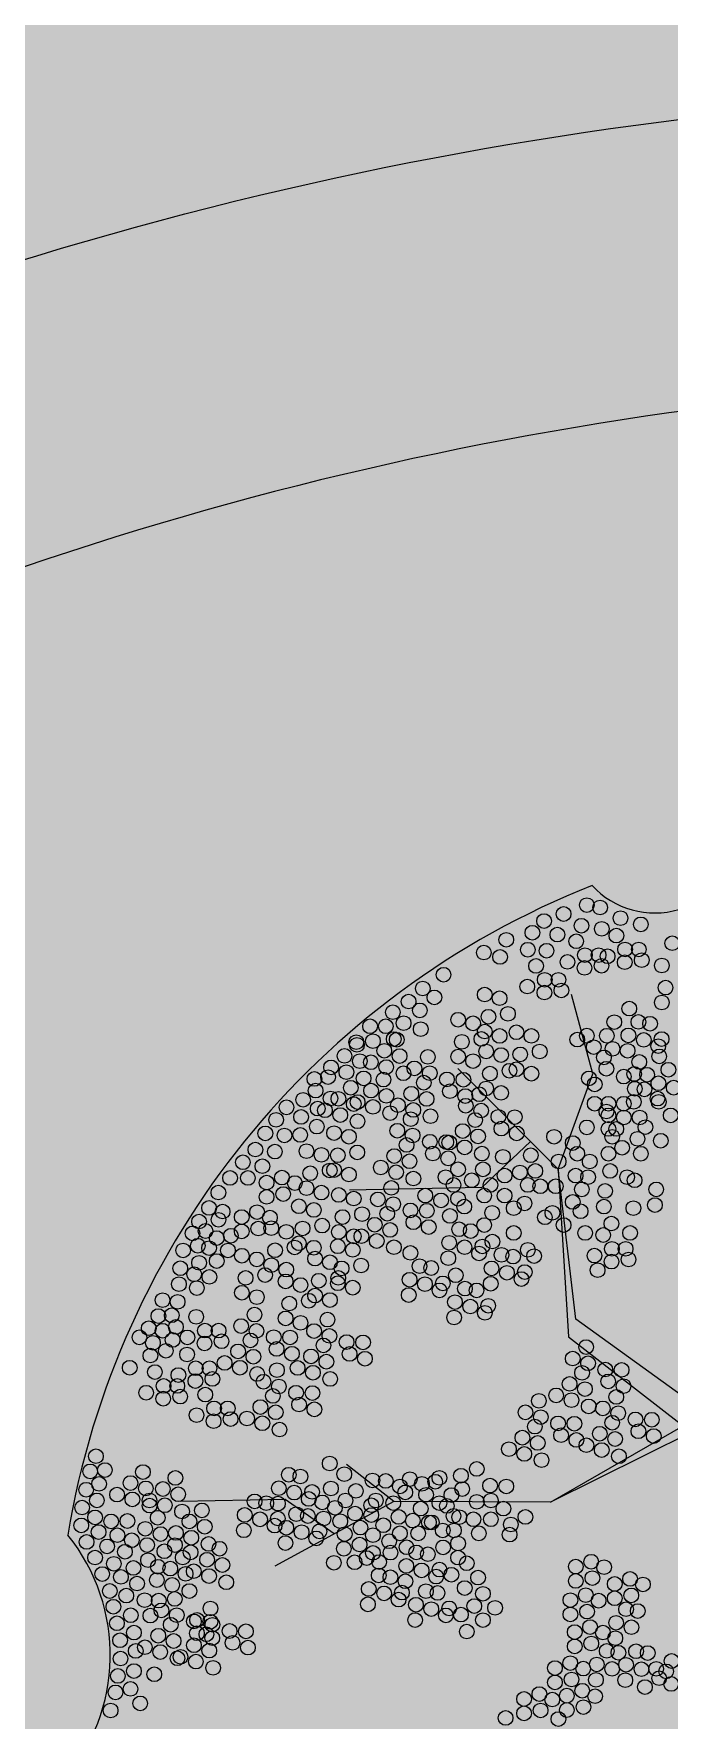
# Model space of a CAD drawing. Header units: millimetres. Extents: x 97194 to 152491, y 18573 to 58496.
# Drawn here: x 140236 to 140683, y 21907 to 23092 of the extents above; entities that cross this region are included whole.
import ezdxf

# ---------------------------------------------------------------- set-up
doc = ezdxf.new("R2010")
doc.units = ezdxf.units.MM
for name, color, linetype in [('dwgmodels.com', 7, 'Continuous'), ('floor hatch', 252, 'Continuous'), ('green', 69, 'Continuous')]:
    doc.layers.add(name, color=color, linetype=linetype)

# ---------------------------------------------------------------- blocks, each defined once
blk = doc.blocks.new('P3')
at = {"linetype": 'ByBlock'}
for p, q in [((106.2581381122582, 287.7556249673144), (-30.13508083291526, 383.4077590569068)), ((114.0520631987674, 292.9535147848801), (136.2114379060004, 365.6145654546708)), ((-190.3989697374127, 320.7603583648524), (-175.105958291053, 313.7085630149013)), ((-116.8187390255916, 319.4794779888834), (-80.616156990749, 256.7363175984283)), ((-224.4260267485879, 202.8987525826087), (-207.5827766111688, 307.8114024945316)), ((207.515192891231, 300.1586836753413), (233.6502270884594, 137.6288249462377)), ((-121.2928709537955, 288.8946877110502), (-76.33275164502993, 268.1630246644272)), ((-168.2334628109602, 136.2659320146704), (-242.1237433981296, 276.1825852363545)), ((164.8396051546588, 203.0668663231627), (306.5970525741723, 237.2420721665185)), ((317.0590458653751, 139.9216134926028), (177.7829724778712, 237.5954843064465)), ((-70.47672527825489, 128.0224953265351), (-76.25754231336032, 178.4713920281501)), ((-70.47672527825489, 128.0224953265351), (-120.6343591988989, 176.9128073336688)), ((-70.47672527825489, 128.0224953265351), (-51.75941690054606, 172.7993443346495)), ((343.9045921668221, 171.5107730591335), (269.3696870797939, 122.1126598947376)), ((-70.47672527825489, 128.0224953265351), (-30.33055771141517, 140.5850572658892)), ((164.1172212862512, 157.2885898314635), (232.8483295920742, 125.595831891238)), ((-99.18394753824396, -0.1966550853467197), (-133.2534208880606, 120.7414288377549)), ((-70.47672527825489, 128.0224953265351), (-127.9900774615016, 107.5558745147209)), ((-121.4307213919383, 135.4053029873321), (-127.8205234065827, 136.6702997736938)), ((-70.47672527825489, 128.0224953265351), (-118.3889138825471, 135.0383236292619)), ((-70.47672527825489, 128.0224953265351), (-103.1400242059026, 91.47145164522954)), ((-70.47672527825489, 128.0224953265351), (-99.54488144583593, 86.46978984349698)), ((-70.47672527825489, 128.0224953265351), (-42.04531878718262, 93.4819055016851)), ((-70.47672527825489, 128.0224953265351), (-58.26921679341467, 84.82257093361841)), ((-16.24277780354896, 134.5642818054403), (-23.55209141026717, 137.4215660690388)), ((-125.6209066156007, 104.6776583569881), (-133.1908846754959, 98.18396174388181)), ((160.2827250796836, 40.42405680091906), (139.4152690418268, 99.96406661041692)), ((-103.9541769010902, 86.75506488259998), (-105.5458988390819, 85.83608379322686)), ((-99.18394753824396, -0.1966550853467197), (-62.91616764367063, 83.3605429859017)), ((-97.93036558006133, 82.44805821519549), (-98.49752301177068, 73.62793874950148)), ((-40.43068258650601, 89.45996544723312), (-46.49123035127559, 85.25309134912823)), ((-40.28889322858595, 91.66499531365116), (-30.44570515534724, 83.19360361488361)), ((-39.73540498656803, 87.03040119958314), (-38.0385974779274, 81.64082814565336)), ((160.2827250796836, 40.42405680091906), (110.8139744408909, 84.13358620591316)), ((160.2827250796836, 40.42405680091906), (188.1396736824463, 87.48253885197482)), ((206.9870033207408, 93.92047241015825), (197.4400959033228, 90.32271015073638)), ((-409.9599732008428, 41.21130602410267), (-419.2912579139156, 47.12697895622114)), ((-99.18394753824396, -0.1966550853467197), (-167.3228942378773, 53.67549331073678)), ((-99.18394753824396, -0.1966550853467197), (-29.94568911831448, 52.57633483963582)), ((160.2827250796836, 40.42405680091906), (69.29781778754113, 44.0258035017323)), ((160.2827250796836, 40.42405680091906), (107.8924644493236, 5.524600893819297)), ((160.2827250796836, 40.42405680091906), (122.5230450996896, -29.37763304190594)), ((160.2827250796836, 40.42405680091906), (160.5217436522216, -23.30029479217046)), ((160.2827250796836, 40.42405680091906), (168.345763405363, -25.00503553345334)), ((160.2827250796836, 40.42405680091906), (209.6545649556938, 9.308059266208147)), ((160.2827250796836, 40.42405680091906), (217.7957890365724, 31.78641956900537)), ((23.76213724946865, -84.34962640489539), (-10.30733610034804, 36.58845751820627)), ((222.8542342789806, 29.30539369717735), (220.6586428357405, 19.96929456359794)), ((221.0731264519127, 31.55898547176912), (237.9515227228985, 31.93716521972237)), ((225.6393383525356, 27.56302114741266), (231.9668309596454, 23.83221941115335)), ((-205.7886637813644, 12.99670032582799), (-223.3728978685031, 9.69836147303431)), ((-99.18394753824396, -0.1966550853467197), (-206.887658605825, 19.59294631167722)), ((61.12891196849523, 5.804249371962214), (62.22790679295576, 17.89801459228329)), ((104.6345856289045, 3.233158893999644), (97.36109034828405, -1.103038270703109)), ((-261.9148491353262, -52.64356606458023), (-340.0070968699656, -3.136106980629847)), ((-99.18394753824396, -0.1966550853467197), (-182.7094555719596, -27.68252437881165)), ((-99.18394753824396, -0.1966550853467197), (-181.610460747499, -38.67713112805359)), ((-99.18394753824396, -0.1966550853467197), (-118.9661712742964, -78.25676564186142)), ((-99.18394753824396, -0.1966550853467197), (-25.54939292463678, -16.6883493493151)), ((-99.18394753824396, -0.1966550853467197), (-85.9956927489402, -79.35592411296238)), ((-48.77310564383515, -27.17913915601093), (-57.56506423947576, -19.48287125956267)), ((23.76213724946865, -84.34962640489539), (60.02991714404197, -0.7924283336396911)), ((-188.2044296942331, -34.27920208440628), (-191.5014141676002, -34.27920208440628)), ((23.76213724946865, -84.34962640489539), (-44.37680945016473, -30.47747800880461)), ((23.76213724946865, -84.34962640489539), (93.00039566939813, -31.57663647990557)), ((127.3155465506425, -30.09737377727288), (125.650950017116, -42.9557531365499)), ((163.8378426354611, -28.5649475676255), (163.0994926227359, -30.83735524644726)), ((173.4039110900412, -27.48596472285863), (180.5283423983492, -36.50033182123298)), ((-182.7094555719596, -46.37296730473463), (-191.5014141676002, -59.56632271593116)), ((225.4407043398387, -55.00546030771511), (306.8392552653386, -179.1195447249047)), ((-82.84257899365184, -71.1562709937134), (-100.4268130807905, -74.4546098464998)), ((23.76213724946865, -84.34962640489539), (-83.9415738181051, -64.56002500786417)), ((-87.09468757338618, -87.0521920093961), (-100.2829423627045, -88.15178220024245)), ((-84.89669792447967, -83.75385315660242), (-77.2034172574422, -105.7426349353191)), ((23.76213724946865, -84.34962640489539), (-59.76337078423967, -111.835495698353)), ((23.76213724946865, -84.34962640489539), (-58.66437595978641, -122.830102447595)), ((23.76213724946865, -84.34962640489539), (3.97991351341625, -162.4097369613955)), ((23.76213724946865, -84.34962640489539), (36.95039203877968, -163.5088954324965)), ((23.76213724946865, -84.34962640489539), (97.39669186307583, -100.8413206688565)), ((-180.1772451553989, -280.3554238450233), (-294.0703147907625, -101.5579717033252)), ((-65.25834490651323, -118.4321734039477), (-68.55532937988028, -118.4321734039477)), ((113.8819311257612, -122.830102447595), (105.0896556342632, -111.835495698353)), ((-59.76337078423967, -130.525938624276), (-68.55532937988028, -143.7192940354726)), ((274.8917451420421, -118.845991671129), (288.3844632796681, -202.7551825384944)), ((35.85139721432643, -171.2051633289375), (22.66314242500812, -172.3047535197838)), ((34.75240238987317, -175.6030923725775), (32.55441274095938, -185.4976772112204)), ((38.04938686323294, -167.9068244761438), (45.74266753027769, -189.8956062548605)), ((167.1166342299839, -172.6125680302284), (230.7470985365362, -282.8913438331147)), ((-200.9066418878574, -189.5636384751488), (-243.0110768117593, -217.468411932161)), ((-150.5145859137265, -223.2376304744612), (-214.7529551884509, -244.1229509952318)), ((189.0589939320998, -283.982616183559), (49.00278304555832, -225.7071257650605)), ((72.47346667457168, -319.5302527238673), (38.61102866243891, -255.4092484600187)), ((139.0141263147452, -306.8170009887908), (42.1171045755691, -245.3880438481283)), ((75.16224807429535, -323.7040818037131), (72.47346667457168, -319.5302527238673))]:
    blk.add_line(p, q, dxfattribs=at)
for points in [[(214.8319577357834, -108.0691726418372), (227.7736675500564, -43.33625061751081), (255.8138803664042, -110.226907927994), (322.6792226255784, -140.435633654015), (339.9348357112831, -75.70271162966674), (404.6430678868201, -69.22950577118172), (460.7238104153585, 1.976622111629695), (396.0152613439714, -34.70530947285442), (331.3070291684344, 4.13435739777924), (342.0916288990702, 71.02501470828429), (406.8001779704573, 42.97402426843473), (415.4279845133133, 114.180152151268), (473.6655202296388, 178.9130741755944), (408.9569711582444, 150.8625154554975), (339.9348357112831, 155.1779860278257), (275.2262866398887, 112.0224168650893), (236.4014740929124, 178.9130741755944), (232.087570821488, 114.180152151268), (165.2222285623066, 114.180152151268), (163.0651184786693, 198.3331234707875), (188.9485381072227, 267.3815160674421), (225.6165574664192, 332.1144380917758), (201.890247921503, 396.8473601161095), (169.5361318337382, 329.956702805619), (104.8275827623438, 286.8015653626353), (59.53175686029863, 222.0686433383089), (42.27614377459395, 286.8015653626353), (40.11903369094944, 327.7989675194476)], [(-11.64748867030721, 258.7505749227857), (-54.78652138456528, 325.6412322332908), (-80.66994101312594, 256.5928396366362), (-61.25721784377674, 191.8599176123025), (-123.8086568315339, 271.6969866397703), (-110.8669470172536, 360.1654285316181), (-175.5754960886479, 392.5318895437813), (-175.5754960886479, 327.7989675194476), (-173.4183860050034, 263.0660454951139), (-184.2033026314966, 196.1753881846307), (-166.9476895457919, 131.4424661602825), (-223.0284320743303, 200.4908587569444), (-261.8532446213139, 267.3815160674421), (-287.7366642498673, 332.1144380917758), (-309.3061806069963, 263.0660454951139), (-317.9339871498523, 196.1753881846307), (-386.9561225968137, 237.172790341443), (-391.270025868238, 172.4398683171166), (-376.1715228661778, 103.3914757204548), (-425.7812520396474, 38.65855369610654), (-358.9159097804732, 49.44723012691975), (-294.2076776049362, 64.55180884979927), (-229.4991285335418, 38.65855369610654), (-259.6964514335268, -28.23210361437668), (-264.0103547049512, -75.70271162966674)], [(201.890247921503, -127.4892219370304), (186.7914280235855, -170.6443593800141), (143.6527122051775, -174.9598299523423), (119.926085764404, -220.2731344012063), (124.2399890358283, -263.42827184419), (91.88587294806348, -215.9576638289), (89.72907976027636, -170.6443593800141), (50.90395031744265, -220.2731344012063), (35.8054473153752, -263.42827184419), (-9.490695482520096, -263.42827184419), (20.70662741745764, -308.7415762930759), (50.90395031744265, -351.8967137360378), (7.764917603184585, -373.4740665976569), (-35.37379821522336, -407.9986946157296), (-37.5309082988606, -362.685390166851), (-22.43240529680043, -319.5302527238673), (-31.05989494379901, -274.216948274996), (-76.35603774170158, -313.0570468653823), (-104.3962505580421, -269.901477702675), (-147.5352832723001, -291.4792622840396), (-184.2033026314966, -334.6343997270014), (-227.3423353457547, -367.0008607391719), (-229.4991285335418, -323.8457232961882), (-182.0461925478594, -282.8483211393832), (-149.6920764600873, -239.6927519766687), (-151.8491865437318, -196.537614533685), (-194.9879023621324, -207.3262909644982), (-210.08672226005, -162.0134182353577), (-207.9296121764128, -118.8582807923958), (-244.5976315356093, -101.5959667833595)]]:
    blk.add_lwpolyline(points, dxfattribs=at)
for centre, radius in [((158.751215207245, 515.5245277339709), 12.58073000074448), ((2.880918688970269, 65.17348528279399), 14.29251388230198), ((28.15843344313907, 72.8697531792277), 13.19335541117773), ((-492.6465942988289, -77.86044691583811), 7.7782405745783), ((-440.8800719375722, -133.9624277955081), 12.94684343672913), ((355.0333387133505, -241.8504872628255), 11.61957899924139), ((333.4638223562215, -328.1611938685237), 10.78867643080912)]:
    blk.add_circle(centre, radius, dxfattribs=at)
blk.add_circle((0, 0), 250)
for centre, radius, start, end in [((519.9563778918018, 167.3108441417789), 509.4631355689694, 140.0729513304636, 185.6130566383361), ((16.0691734782813, 28.89218962177983), 378.5440307823374, 63.11842615371752, 114.179056880954), ((236.8007057408977, 225.4708463169009), 246.6260729163281, 131.6896701261219, 204.9505642337947), ((16.0691734782813, 28.89218962177983), 357.5138068499853, 84.7713781406235, 111.3681984251465), ((16.0691734782813, 28.89218962177983), 357.5138068499853, 63.05552755394276, 83.13567777305424), ((16.0691734782813, 28.89218962177983), 378.5440307823374, 120.4155507595917, 138.3969149504022), ((16.0691734782813, 28.89218962177983), 378.5440307823374, 19.14972966526827, 57.43503155023524), ((16.0691734782813, 28.89218962177983), 357.5138068499853, 122.4150327238488, 139.854256088869), ((16.0691734782813, 28.89218962177983), 357.5138068499853, 20.56897348192201, 55.19396244036693), ((16.0691734782813, 28.89218962177983), 378.5440307823374, 151.3388434837219, 153.3420913468018), ((47.9406571791842, 128.9410819569966), 34.08254699905902, 244.2770438552441, 207.5639373634613), ((100.6936763364429, 92.65935457625164), 41.77838317576258, 265.2738314086133, 116.5709638063662), ((-13.60432057371509, 88.26185725236428), 28.58545948431242, 52.2259331358816, 276.4635341067731), ((13.87118382936751, 93.75894476710528), 19.79003311677616, 335.430911424123, 227.146216620864), ((45.74266753027769, 75.0685018411823), 14.29251388230198, 234.3160276076659, 139.9386210782388), ((100.6936763364429, 92.65935457625164), 41.77838317576258, 174.3913028219917, 215.4971548489924), ((-7.010351626980992, 31.09093828374171), 31.87148370090438, 97.5420262332602, 340.4973927463178), ((27.05943861868582, 43.18470350406278), 23.08794024981912, 159.9518562451502, 62.70647765108989), ((13.87118382936751, 93.75894476710528), 19.79003311677616, 270.793227735141, 273.3097662117359), ((27.05943861868582, 43.18470350406278), 23.08794024981912, 113.0530699146342, 115.4792083359632), ((68.82219263553998, 36.58845751820627), 31.88379833710207, 203.6321917897539, 138.4168609619052), ((16.0691734782813, 28.89218962177983), 378.5440307823374, 176.9613166256364, 237.1462021295037), ((16.0691734782813, 28.89218962177983), 357.5138068499853, 176.0167109985252, 237.7104193138084), ((16.0691734782813, 28.89218962177983), 357.5138068499853, 352.2557012699906, 4.651387928831535), ((16.0691734782813, 28.89218962177983), 378.5440307823374, 350.8963065037569, 2.965619187647598), ((-388.4636153605679, 419.3475600671954), 509.4631355689694, 260.0729513304636, 305.613056638336), ((-297.2538186529418, 145.0475536712911), 246.6260729163281, 251.6896701261219, 324.9505642337948), ((-152.5238174121914, -493.3855893577565), 509.4631355689694, 20.07295133046355, 65.61305663833605), ((39.42205803107936, -277.2455851369814), 246.6260729163281, 11.68967012612189, 84.95056423379474), ((16.0691734782813, 28.89218962177983), 357.5138068499853, 272.9217311231226, 343.2996629936753), ((16.0691734782813, 28.89218962177983), 378.5440307823374, 274.8945281903616, 344.6064551122321), ((16.0691734782813, 28.89218962177983), 357.5138068499853, 243.2097306771013, 263.4369411265694), ((16.0691734782813, 28.89218962177983), 378.5440307823374, 242.2755073393511, 262.7194188243105)]:
    blk.add_arc(centre, radius, start, end, dxfattribs=at)
blk.add_point((58.42043370405008, 1.210157249486656), dxfattribs=at)
blk.add_point((58.42043370405008, 1.210157249486656), dxfattribs=at)
blk = doc.blocks.new('z_550')
at = {"linetype": 'Continuous', "lineweight": 13}
blk.add_hatch(color=256, dxfattribs=at).paths.add_polyline_path([(13.84953316940391, -29.91711322277661), (13.84953316940391, -95.10957648481417), (29.93282689068928, -116.5427473102573), (22.7847114127153, -191.5587331759525), (37.58685758271622, -108.8841534848953), (81.3690723500199, -125.3663607333956), (37.97447380352742, -106.71919672686), (23.67819757192547, -91.53740932697838), (28.14580933141224, -12.05613756970888), (47.80318344691432, 0.446517397261232), (115.7104841063428, 24.55882055121492), (173.7890751223758, 100.467869225974), (107.668792022233, 30.81014801729907), (12.95600169973477, -0.446517397263051), (-12.95600169973477, 0.446517397261232), (-37.23859054805234, 43.12802103640206), (-10.87654419993805, 105.3708897655506), (-38.86795996273713, 45.99196336211844), (-85.33086894738653, 81.7138587087793), (-127.3261661377351, 112.077489363618), (-133.5807954913043, 164.7672976586855), (-130.0067150970876, 105.826161862733), (-89.59853756911389, 74.59912831308066), (-136.3013296538202, 47.79864702309897), (-86.67114339225327, 72.33686749225217), (-43.335571722233, 38.84757308697044), (-19.21058584723505, -12.94920037877091), (-20.10411721250557, -22.77272298242951), (-85.33086894738653, -78.14169162054714), (-88.90494927200098, -115.6496845359943), (-154.131655766008, -152.2646426569172), (-82.65031995323716, -116.5427473102573), (-78.18270819374129, -82.60692151784497), (-9.381921375120328, -34.38234318967534)])
at = {"lineweight": 13}
for p, q in [((-121.4362037733567, 198.2293349967167), (-128.8687440409476, 226.0868853573884)), ((-133.5807954913043, 164.7672976586864), (-168.818863260567, 200.0865050323609)), ((-133.5807954913043, 164.7672976586864), (-121.4362037733567, 198.2293349967167)), ((-143.3067351744039, 174.5156324075633), (-160.4572441014548, 158.3002074710903)), ((-133.5807954913043, 164.7672976586864), (-130.0067150970876, 105.8261618627339)), ((-127.3261661377351, 112.077489363619), (-133.5807954913043, 164.7672976586864)), ((-160.4572441014548, 158.3002074710903), (-206.9108700076195, 157.3716224706686)), ((-85.33086894738653, 81.71385870878021), (-127.3261661377351, 112.077489363619)), ((-130.0067150970876, 105.8261618627339), (-89.59853756911389, 74.59912831308156)), ((-136.3013296538202, 47.79864702309987), (-89.59853756911389, 74.59912831308156)), ((-86.67114339225327, 72.33686749225308), (-136.3013296538202, 47.79864702309987)), ((-229.5727503533567, 48.67131945893289), (-266.4857140858203, 48.05642107753283)), ((-191.4293016748716, 48.05642107753283), (-233.2640240539672, 25.30534706933304)), ((-212.3466628296228, 36.68088405603248), (-229.5727503533567, 48.67131945893289)), ((-136.3013296538202, 47.79864702309987), (-191.4293016748716, 48.05642107753283))]:
    blk.add_line(p, q, dxfattribs=at)
at = {"color": 22, "lineweight": 5}
blk.add_line((-191.4293016748716, 48.05642107753283), (-208.0401466385943, 60.96917614239646), dxfattribs=at)
at = {"color": 7, "lineweight": 5}
for centre in [(-131.6857986943942, 254.4253144607637), (-123.5062427852781, 257.5376675120915), (-118.8322108222915, 256.7138093483745), (-111.6750993713667, 252.9606777368681), (-142.6405611391697, 247.8344491858343), (-138.5507831672089, 251.9537400044155), (-133.8767512042309, 247.1936706256556), (-125.4050682473935, 250.3060236769834), (-118.2479567964688, 249.2075461253617), (-113.1211526423667, 246.8157638263192), (-159.7299905070854, 240.8774247386327), (-151.8425615412739, 245.362874729487), (-144.2472596231837, 241.8843625058853), (-137.6744021632758, 241.5182032988114), (-127.2459735291318, 244.8337496615877), (-110.0538191634023, 241.964154663191), (-105.2337236765638, 241.964154663191), (-154.0335140511106, 239.3212482303688), (-141.3707944158969, 236.1654490493347), (-130.3133070081044, 237.6021058264796), (-124.3247035392228, 235.4966905424053), (-124.1786400501592, 239.9821404984596), (-119.3585445633289, 239.9821404984596), (-118.3361000703326, 236.2290088869531), (-116.1884861213393, 239.5841199912111), (-110.1998826524577, 237.4787047071377), (-144.4381278948613, 228.9338052142266), (-138.3034609369242, 231.3138398862066), (-133.4833654500858, 231.3138398862066), (-138.4495244259792, 226.8283898953523), (-132.4609209570976, 227.5607082747001), (-204.34523243999, 208.4530476509353), (-194.7269664098476, 206.3724803229943), (-213.4428612158226, 200.5381314114502), (-208.7266991452379, 204.578812251455), (-203.3343848175682, 202.728202315936), (-199.4431285152377, 202.3317994829895), (-194.0508141527625, 200.6498250289014), (-189.3346520821779, 204.5218703874752), (-184.1360884264127, 200.190296461883), (-179.419926355828, 204.2309773018878), (-208.0505468881529, 198.8561569573621), (-206.5021581780206, 193.3831697718551), (-201.9888417949951, 196.6660860528764), (-195.0143311251973, 196.2543527247817), (-187.9891090596134, 198.4597541244157), (-180.8398461339812, 195.1662738218874), (-178.743774098743, 198.508322007795), (-172.6820690055852, 196.3182511033092), (-166.9212516805824, 196.1999872935376), (-210.8836248832599, 189.5089343375739), (-205.4913105555902, 187.6583244368558), (-204.1119599010299, 188.3394364852975), (-199.3957978304452, 192.3801172905005), (-194.0034835027755, 190.5295073897832), (-189.9374749098138, 187.2513575824032), (-185.2213128392291, 191.2920383876062), (-179.8289984767539, 189.4414284868881), (-171.6374137511675, 192.1593064883336), (-166.2450993887005, 190.4773319994456), (-166.0637141253374, 187.0534772543033), (-161.3475520547527, 191.0941580943072), (-210.2074726261749, 183.786279078282), (-204.1457675330262, 181.5962081737962), (-198.7196455733601, 186.6574620312085), (-192.6579404802028, 184.4673911267237), (-185.4427198464523, 182.3362786109874), (-184.5451605473386, 185.5693831283143), (-178.4834554541894, 183.3793122238294), (-162.767471798109, 182.0294546143077), (-160.6713997628708, 185.3715028002152), (-154.609694669713, 183.1814318957295), (-148.8488773447107, 183.0631680859578), (-148.1727250876256, 177.340512791865), (-259.8733600937371, 146.3701913542282), (-256.3506067539515, 151.1379757281184), (-253.0306991365223, 146.9921714977836), (-251.5803525069687, 149.8940154410075), (-209.412056074892, 147.9540784520623), (-262.1553739831429, 142.2243871586943), (-257.5947269501303, 143.0522339314957), (-253.6527592172174, 140.5665034677813), (-248.676278502071, 141.3943502753846), (-210.7266275459901, 142.7363101166611), (-205.4683415919862, 141.1801335735963), (-202.7878316789879, 141.223979180184), (-198.0716696084032, 145.2646599853879), (-192.679355245928, 143.4140500846697), (-265.475281635378, 136.2126424976923), (-260.2891937410659, 137.8705261886053), (-256.3506067539515, 137.042679381002), (-197.3955173165214, 139.5420047260959), (-191.3338122581604, 137.3519338216101), (-185.541919397293, 135.3633526662197), (-253.6527592172174, 132.4807617059596), (-182.3285224292649, 130.694823106629), (-272.6999686079257, 118.7468270500794), (-274.1705998166699, 113.1621462471212), (-269.4645800182866, 113.4578058063498), (-240.3627683099126, 113.6845938322367), (-280.8306996655251, 105.6940044426401), (-277.5513611716888, 108.9002682479204), (-272.6999686079257, 108.0198597625531), (-269.170453776534, 104.7851250426829), (-267.9939488443388, 109.3404725254049), (-245.0789303804972, 109.6439129922319), (-241.7826880532689, 104.6198903522372), (-239.6866160528275, 107.9619385381438), (-233.6249109596783, 105.7718676336581), (-227.8640935998701, 105.6536038238874), (-219.4141618964391, 107.8949243513116), (-214.0218475339639, 106.2129498972236), (-276.0807299629441, 103.7557917224467), (-246.1641547585082, 100.745654917956), (-240.7718404308471, 98.89504498243696), (-232.5802557052607, 101.6129229838825), (-227.1879413427855, 99.93094852979448), (-220.49938627445, 98.99666627703482), (-216.1179195692021, 102.870901711316), (-207.9601424756115, 104.0228789927378), (-206.9154872211939, 99.86393434296224), (-202.1993251158037, 103.9046151829662), (-201.5231728587187, 98.18195988887419), (-128.4831602488111, 98.2483206235429), (-123.766998178226, 102.2890014635468), (-245.4880025014318, 95.02299962386314), (-239.4262974082744, 92.83292871937738), (-232.4888045581943, 94.15335832630899), (-225.2155483798319, 94.95598547183181), (-219.8232340173649, 93.27401101774285), (-215.1070719467803, 97.14605637631666), (-125.1869179563796, 93.22429798354733), (-123.0908459211414, 96.56634616945485), (-117.0291408279923, 94.37627526496908), (-111.2683235029808, 94.25801145519745), (-237.2049666287794, 90.11267748630416), (-231.8126523011092, 88.43070303221612), (-213.7615289242076, 91.083940113258), (-129.5683846616275, 89.35006254926611), (-124.1760702991523, 87.49945261374796), (-115.9844855735655, 90.21733061519262), (-110.5921712459044, 88.53535616110457), (-238.2901910067903, 81.21441941202738), (-233.908724301551, 85.0886548463086), (-225.7509472079519, 86.24063212773035), (-224.7062919535338, 82.08168747795389), (-219.9901298481523, 86.12236831795872), (-219.3139775910672, 80.39971302386584), (-140.3716161538291, 83.38517681518715), (-134.2845467322122, 85.3093817092622), (-128.8922323697457, 83.62740725517415), (-122.8305273113847, 81.43733635068838), (-117.873378507124, 80.72738714541538), (-113.1572164365393, 84.7680679854202), (-243.0063531121805, 77.17373857202256), (-237.6140387497053, 75.49176411793451), (-232.8978766791206, 79.36380947650832), (-145.0877782244138, 79.34449597518233), (-139.6954638619472, 77.66252152109428), (-133.6337587687894, 75.47245061660851), (-127.8729414437867, 75.35418680683688), (-114.5771362146925, 75.70336450541981), (-112.4810641794543, 79.04541269132733), (-106.4193590863056, 76.85534178684156), (-100.6585417612941, 76.73707797707084), (-231.5523336565561, 73.30169321344874), (-146.1730026024247, 70.44623790090554), (-141.7915358971854, 74.32047333518676), (-140.780688274755, 68.5956280001883), (-132.5891035143718, 71.31350596683205), (-127.1967891867021, 69.631531512744), (-118.9586029199409, 71.8291290711395), (-113.5662885574739, 69.97851913562045), (-105.3747038318875, 72.69639713706601), (-99.98238946941228, 71.01442268297797), (-150.8891646730094, 66.40555709570253), (-145.4968503453397, 64.72358264161358), (-123.6747649905255, 67.78844823113468), (-118.282450628059, 66.10647377704663), (-112.2207455697067, 63.91640287256087), (-139.435145252191, 62.53351173712872), (-268.1976719611712, 56.28911127462379), (-267.1868243039526, 50.56426593962533), (-258.8769129185798, 44.89855250951223), (-265.8412813161849, 44.50214967656575), (-263.2583796238278, 41.02431707523101), (-257.8660652961576, 39.17370717451286), (-267.9745416944124, 36.98363627002709), (-262.5822273667427, 35.30166181593904), (-256.5205222735849, 33.11159091145328), (-252.6596928226554, 31.43837672539212), (-256.3650072708183, 21.84148603181893), (-251.6488451654277, 25.71353139039275), (-250.3033021776605, 19.65141512733408), (-268.3979134102733, 13.80078433995004), (-255.861077365329, 10.43605102469246), (-267.7217611183828, 8.078129045858077), (-261.6600560252336, 5.888058141372312), (-260.5772394707105, 6.395370184688545), (-255.8992387002222, 5.769794331599769), (-255.184925108244, 4.713395730600496), (-268.8069855311992, -0.988764509849716), (-261.6624638487215, -2.502887889588237), (-260.615400770816, 1.729113491595854), (-257.2809971434822, 1.371347544692981), (-255.2230864431458, 0.04713903750780446), (-249.1232200150862, 2.523324826114731), (-248.0785647606685, -1.635619823661727), (-243.3624026900839, 2.405061016342188), (-267.4614425086347, -7.050880772909295), (-266.3786259193153, -6.543568694792157), (-260.9863115916455, -8.225543183681111), (-256.2701494862549, -4.353497790306392), (-242.6862504329988, -3.317594277749777), (-254.9246064984877, -10.41561408816688)]:
    blk.add_circle(centre, 2.579707925527706, dxfattribs=at)
at = {"color": 82, "lineweight": 5}
for centre in [(-104.5179879204329, 250.7637226684255), (-93.4799121518513, 244.1569880447887), (-104.2112791835757, 238.2110230516846), (-97.13826027822824, 236.330737611217), (-173.8981498850831, 233.0965421277142), (-95.82368880712966, 228.5498550002976), (-186.1674838009567, 223.6679431893626), (-181.2013248250632, 228.244932964586), (-177.1115468531107, 225.1325799132583), (-159.4230509025792, 226.1226982039361), (-154.1647649485753, 224.841141048777), (-97.13826027822824, 223.3320866648965), (-191.717896733071, 219.9148115778562), (-182.2237693180596, 220.5555901380358), (-168.7727588121479, 217.2962562868161), (-158.1084794314806, 218.3418155930176), (-151.2434949586577, 219.3487533254702), (-199.7513891879375, 214.9716625955598), (-194.2009762210178, 214.9716625955598), (-187.9202457740257, 216.0701401471815), (-181.9316423399409, 213.9647248631072), (-163.514472858144, 216.0146991664578), (-159.4230509025792, 213.1240472228146), (-154.1647649485753, 211.5678707145516), (-148.2561208194152, 212.8836821682926), (-142.9978348654113, 211.6021250131344), (-123.5062427852781, 211.6762299754955), (-204.5714846399705, 209.3877350878847), (-198.7289446949494, 209.7538942601577), (-191.4257697549606, 210.4862126395055), (-190.3454997046083, 210.2467157224746), (-167.4581873410498, 209.5153736758975), (-160.593202868235, 210.522311443151), (-158.9038445473784, 206.1335174222295), (-153.6455585933745, 204.8519603018722), (-146.9415493483084, 205.1027995573741), (-140.0765648754937, 206.1097372898266), (-126.8657032423525, 210.303133035969), (-98.36796551527141, 208.0083107951059), (-97.19945749842282, 210.479885286255), (-168.7727588121479, 204.2976053404955), (-163.514472858144, 202.7414287974325), (-150.7242886034655, 199.3595725785644), (-148.2561208194152, 199.8850311871711), (-98.05457731198385, 204.3921975263502), (-94.84118034395578, 199.7236679319585), (-219.3238980437995, 196.4806238911315), (-214.5038025569611, 197.121402486111), (-157.5892730762803, 198.3526348113119), (-142.9978348654113, 198.3288546789081), (-122.7759252703918, 196.6637034946689), (-98.34670432489929, 194.9635985879995), (-92.94235484703495, 193.4074220449356), (-223.2676124918999, 189.1574402716551), (-218.8857075418291, 192.3613331073511), (-153.6455585933745, 191.5786899328459), (-98.63883130300974, 189.5627506490609), (-98.23725747344088, 188.4251218923073), (-232.7617399417163, 182.1088760052844), (-229.1101524717265, 186.5027861769695), (-223.9979300067776, 183.1158137725379), (-218.1553900617564, 186.0450872203282), (-215.5997869538451, 185.46825353237), (-116.6412583124547, 185.0381494530748), (-115.9109408323825, 183.6650525483483), (-110.5065913893236, 182.9327341690005), (-94.00141601242512, 183.6650525483483), (-236.5593909007703, 177.3488066265245), (-229.8404699518073, 176.6164882819767), (-224.290056984888, 176.7995678507132), (-218.4475170398669, 179.7288413333044), (-212.3980725356323, 177.4446706028302), (-207.1397865816284, 176.163113447672), (-190.158881917037, 178.2955977709826), (-184.7665675545704, 176.6136233168945), (-167.1489385033487, 178.1552191800265), (-161.7566241756786, 176.3046092793084), (-153.5650394152954, 179.022487245953), (-135.0452591862741, 176.1587892905345), (-123.5062427852781, 179.4542219453997), (-115.9109408323825, 178.9049831695884), (-114.5963693264789, 176.1587892905345), (-113.1357343663253, 178.9049831695884), (-105.6864959024847, 175.4264709459876), (-240.0649148817051, 171.6733393344812), (-233.1999304436872, 170.9410209551334), (-222.0892584609542, 171.0994122680067), (-216.8309725069503, 169.8178551128476), (-211.0835010645342, 169.6637879919126), (-204.2185165917194, 170.6707257243652), (-191.244106295057, 169.3973396967067), (-186.8626395898086, 173.271575130987), (-178.7048624962185, 174.4235524124088), (-177.6602072418004, 170.2646077626332), (-172.9440451364103, 174.3052886026371), (-171.8651005739334, 174.1145383400226), (-166.4727862462637, 172.4325638859336), (-160.4110811531145, 170.2424929814488), (-143.2248151301869, 169.6594637999742), (-128.4724017263666, 173.961834222092), (-126.8657032423525, 170.2087025757846), (-115.9109408323825, 170.2087025757846), (-111.0908453803409, 172.3141178946598), (-104.5179879204329, 170.2087025757846), (-97.50693995856318, 174.785692351008), (-244.4468198317763, 167.1878893436269), (-237.5818353937584, 165.8147924040995), (-213.9097025170327, 164.3254673895408), (-212.3980725356323, 164.4460196217096), (-195.9602683656417, 165.3566588915028), (-190.567954037972, 163.6746844374147), (-185.8517919673868, 167.5467297959885), (-172.2678928793252, 168.5826333085442), (-168.7859274201342, 164.7163148524778), (-160.0221174851954, 164.7163148524778), (-153.0110695581225, 169.1102250589638), (-147.0224660892409, 163.6178373008561), (-141.6181166461815, 164.1670760766674), (-133.43856070226, 167.4625087315317), (-122.4837982922813, 167.4625087315317), (-115.3266868413566, 164.1670760766674), (-248.9747883056989, 161.6955016203192), (-242.6940578587073, 161.6955016203192), (-236.1152667107158, 160.0760416961521), (-230.7109172328596, 161.8152978079524), (-226.182948758928, 159.8929620926147), (-222.0892584609542, 158.1007612868852), (-220.774686989856, 163.3185296570882), (-207.1397865816284, 162.8898431134467), (-192.2702831250022, 158.2035988996686), (-184.5062489448142, 161.484613532929), (-173.1678324050022, 161.9701210082239), (-170.3926259041482, 159.223927129171), (-163.9658319680925, 160.8716434566031), (-157.3929745081932, 159.223927129171), (-152.4268155670966, 162.5193597492344), (-144.2472596231837, 159.223927129171), (-139.8653546383071, 158.7662281377288), (-134.4610051952482, 158.7662281377288), (-127.4499572333784, 162.5193597492344), (-125.2590047583385, 157.6677505861062), (-123.0680522833072, 161.9701210082239), (-109.338083372475, 161.9701210082239), (-106.7089403954728, 160.8716434566031), (-99.11363847737402, 157.6677505861062), (-253.0645662776601, 156.5692730692854), (-236.1152667107158, 155.0413529294865), (-230.2727267308887, 156.04829069674), (-224.7611741399155, 151.7272933208951), (-216.8309725069503, 156.5445847786223), (-210.7266275459901, 155.7349610629817), (-205.4683415919862, 154.4534039426235), (-196.9864451955868, 154.1629180596647), (-191.5941308679171, 152.4809436055766), (-180.3249438211301, 155.4707955176636), (-174.7745308890158, 153.8230791902315), (-168.7859274201342, 154.3723179660428), (-166.5949749451029, 151.626124086989), (-159.5839269832245, 155.4707955176636), (-152.4268155670966, 155.4707955176636), (-145.4157676052268, 152.7246016386107), (-128.4724017263666, 153.2738404144211), (-117.5176393163879, 151.626124086989), (-117.0794488144256, 157.1185118450967), (-99.55182894453947, 152.1753628627994), (-219.5028881859116, 150.4457362005369), (-202.5470716020686, 148.9610162193158), (-193.6902029031553, 149.1388954196691), (-185.5324257747679, 150.2908727010908), (-184.4877705203417, 146.1319280513144), (-179.7716084497565, 150.1726088913192), (-171.6267056896927, 148.3395227631172), (-156.8087205171673, 149.4291690185464), (-149.2134185642717, 151.0768853111786), (-138.2586561542935, 147.8729924754825), (-135.6295131772913, 149.4291690185464), (-125.6971952603094, 149.9784077943568), (-114.8884963393857, 145.6760373722391), (-107.1471308974351, 151.0768853111786), (-239.0322793955775, 143.9218680949143), (-234.4523600652369, 144.0457145584187), (-229.1940741112244, 142.7641574032605), (-223.4466026688174, 143.9464107099766), (-216.581618195994, 144.9533484772301), (-179.0954561578747, 144.4499535972263), (-168.4133087216651, 143.6709932035265), (-164.323530749713, 143.0302146433469), (-159.5839269832245, 145.1267986312287), (-149.2134185642717, 142.3806047521748), (-131.6857986943942, 145.1267986312287), (-124.0904967762954, 142.3806047521748), (-117.7527956503727, 141.6463689255615), (-108.3156388794869, 142.3806047521748), (-249.7141722300948, 136.2126424976923), (-244.8105264268925, 134.3603018900994), (-233.1377885941301, 136.2648319475011), (-226.2728041213154, 137.2717696799527), (-224.7611741399155, 138.7286423745745), (-219.5028881859116, 137.1724658315106), (-211.0621146961562, 137.7004562235943), (-205.8038287421523, 136.4188991032361), (-171.9188327026, 138.9109238247665), (-166.5144832247438, 137.3547473165036), (-161.4022607945922, 135.1577922132601), (-160.2337527777522, 137.6293667044083), (-156.7243096846601, 139.3536618693661), (-153.5109127166411, 134.6851322749744), (-149.4211347446803, 134.0443537147958), (-144.2472596231837, 136.4305180374258), (-142.056307113347, 134.2335629341824), (-120.8201291293371, 134.4147250904543), (-114.6854621714001, 136.7947597624334), (-109.8653666845616, 136.7947597624334), (-239.5522404728886, 133.0787447697403), (-234.4523600652369, 131.0470635772981), (-229.1940741112244, 129.4908870690351), (-219.0818556318268, 133.3577381493424), (-213.8235696778229, 132.0761809941832), (-209.7475432250494, 129.9195736126758), (-202.8825587522347, 130.9265113799293), (-172.2109596807186, 133.510075885828), (-151.6120872197112, 128.3688863879506), (-145.3313567727196, 128.6435057758563), (-119.7085917914274, 129.290413986686), (-114.8315256604551, 132.3093098063791), (-108.8429221915735, 133.041628150927), (-243.4959549557939, 126.57941927918), (-236.6309704829796, 127.5863570464335), (-229.4400219934905, 125.3424026651701), (-224.1817360394866, 124.0608455100119), (-217.7672841607287, 125.5768555384229), (-211.0621146961562, 124.7018052772746), (-210.9022996879053, 126.5837932708764), (-205.8038287421523, 123.1456287342098), (-244.8105264268925, 121.3616509437788), (-239.5522404728886, 119.805474400715), (-228.1254505223837, 117.5615200542516), (-221.260466049569, 118.5684577867041), (-219.0818556318268, 120.3590871682209), (-213.8235696778229, 118.802910659957), (-260.8739464256832, 112.9060684469005), (-229.4400219934905, 112.3437516840486), (-214.6979998258457, 111.9356051913164), (-263.9412799046477, 105.6744246117933), (-257.8066129467106, 108.0544592837732), (-252.9865174598722, 108.0544592837732), (-251.964072966884, 104.3013276722659), (-276.9901547589893, 99.29461728632123), (-271.52346367573, 100.9634512861667), (-264.0755274181233, 99.67366004909763), (-257.9526764357656, 103.5690092929181), (-284.2452686177344, 95.02835913570652), (-275.3943163805779, 93.48232959773213), (-267.1428608970959, 92.44201621398952), (-261.0081939391594, 94.82205088596947), (-256.1880984523204, 94.82205088596947), (-250.8803168638988, 96.70497407795119), (-272.3269829016053, 88.63072043460397), (-267.5068874147664, 88.63072043460397), (-261.1542574282144, 90.33660089511523), (-255.1656539593328, 91.06891927446304), (-278.4616498595419, 86.25068576262402), (-272.4730463906603, 84.14527044374881), (-266.4844429217787, 84.87758882309754), (-257.672365433235, 85.58712397000818), (-254.6050319542619, 80.73551480688002), (-249.7849364674234, 80.73551480688002), (-260.7396989121989, 78.35548013490097), (-254.7510954433174, 76.25006485082667), (-248.7624919744353, 76.98238319537359), (-296.1126183693559, 63.92807860144148), (-298.1545982282046, 58.5974460236821), (-292.975271860304, 59.06831125666213), (-279.5942184598102, 58.36091836933883), (-213.9195485659352, 61.36788570289173), (-208.8073261009863, 57.61475409138529), (-167.763482927146, 57.06551531557488), (-162.2130699602267, 59.44554998755393), (-299.56437569936, 52.16958791797242), (-295.017251719144, 54.20635383617537), (-283.9756851650495, 54.48668293505762), (-278.583370802583, 52.63607299953856), (-272.5791386664191, 52.41487584034348), (-213.4813580639729, 52.58006532472064), (-204.717548163831, 51.75620716100366), (-198.8750081840044, 55.41779898814275), (-194.2009762210178, 55.23471941940625), (-189.2348172799293, 53.31238370406845), (-187.3359917830085, 51.20696838519325), (-185.7292932989944, 55.87549797958491), (-181.4934518379787, 54.22778165215277), (-176.8194198750007, 54.96010003150059), (-175.3587848800421, 56.33319693622707), (-167.3252924251756, 52.39698575598413), (-157.5390379972487, 53.58700309197411), (-300.9775339511193, 45.89722483945206), (-295.8015883290086, 48.40485602543595), (-288.6918472356429, 50.44600209505279), (-283.2995328731677, 48.76402764096474), (-277.2953007370038, 48.37419503513956), (-277.2378277800185, 46.57395673647898), (-271.9029864093341, 46.69222058105152), (-208.3691356338209, 48.36923475657204), (-199.3131986859667, 46.72151842913991), (-197.7065002019613, 48.36923475657204), (-191.5718332440156, 47.45383677368682), (-181.9316423399409, 45.53150109314993), (-180.0328168430201, 50.38311025627809), (-175.3587848800421, 47.45383677368682), (-172.7296419030399, 46.44689904123425), (-171.1229434190259, 50.29157043710893), (-162.2130699602267, 47.91153576512988), (-157.2469110191382, 48.36923475657204), (-152.865006034262, 45.53150109314993), (-301.2919447720619, 39.6248617609308), (-296.4270291903076, 42.4478631527063), (-290.7811577444786, 41.0352674189653), (-285.0710518152619, 41.16667168297863), (-274.4148920571042, 42.30988869637258), (-205.0096751419414, 43.79224494654864), (-199.3131986859667, 43.24300620553822), (-195.0773572249595, 39.67295416276829), (-189.6730077470947, 42.60222761055866), (-184.7068488060067, 41.32067049020043), (-179.010372350032, 40.67989193002177), (-177.9879278570438, 40.67989193002177), (-170.3926259041482, 42.96838681763256), (-168.3477369181633, 42.51068782619041), (-163.3815779770753, 41.77836944684259), (-157.2469110191382, 41.77836944684259), (-150.2358630572598, 39.94757355067395), (-145.1236405923109, 42.60222761055866), (-299.4088606965929, 33.82336395019138), (-295.1727667219193, 37.27272560213532), (-288.5836628828547, 36.17550007418595), (-283.5125208329282, 34.39497245688835), (-278.7963587623435, 38.43565326209227), (-273.4040444346738, 36.58504336137412), (-208.6612626119313, 36.56060111144052), (-203.1108496450202, 38.84909599905222), (-198.7289446949494, 36.19444193916661), (-193.0190714430069, 34.05156672767862), (-189.2348172799293, 36.83522049934618), (-182.8080233090768, 36.83522049934618), (-174.1902768979903, 37.84215826659965), (-170.2465624150932, 37.84215826659965), (-168.7859274201342, 33.26516849137715), (-161.4827524801544, 36.83522049934618), (-150.6740535592307, 36.37752154270402), (-296.4270291903076, 28.33504626953527), (-292.190935215634, 32.25527318926106), (-285.9162421627157, 30.37400226344562), (-278.1202065052585, 32.7129980028003), (-277.7916621581812, 27.40251146277296), (-272.0585014121093, 30.52292709831454), (-208.9533896248467, 31.43437256040761), (-203.4029766579274, 32.89900928430234), (-200.9198971699807, 28.13893994034333), (-198.7289446949494, 29.96973583651197), (-192.5491456192885, 30.05249725650538), (-174.0442133741381, 31.89207155184977), (-168.7859274201342, 28.32201950907984), (-293.9185042535396, 22.53354842399494), (-289.837925316438, 26.13840513792911), (-287.3226388880721, 21.54363636208291), (-282.9276491300361, 24.67981791874354), (-274.3399047933804, 25.10293698174337), (-269.9894754824645, 24.45643068384106), (-212.4589136057816, 26.4912236129112), (-205.1557386309964, 26.6743032164477), (-196.5485862743985, 26.75863059694893), (-171.1229434190259, 22.2803930099617), (-165.7185939411615, 26.30814400937379), (-161.7748794930612, 21.27345527750913), (-127.3866011188729, 25.13044273457581), (-121.9822516410172, 26.8696988463762), (-117.4542831670856, 24.94736316583931), (-291.2510835681969, 16.57436551035971), (-281.6733866964532, 19.19150023808834), (-274.7056375530492, 20.41574987863714), (-269.3133231905827, 18.73377538974819), (-166.4489114560392, 17.61186345037095), (-160.0221174851954, 15.5979879506649), (-127.3866011188729, 20.09575400271115), (-121.5440611390463, 21.10269173516372), (-113.7181830030295, 19.05737612778194), (-108.3138335251738, 20.79663223958232), (-103.7858650512508, 18.87429655904543), (-289.9866788276158, 11.03786623375163), (-285.4395548126031, 14.95809315347742), (-279.0093467569095, 13.35496125083682), (-274.046389094568, 13.19946622364841), (-273.114075480858, 9.760103499946126), (-163.0894509641594, 11.29561756334715), (-155.7862760241796, 10.65483896836759), (-129.2865889929462, 13.36538185878635), (-123.8822395150901, 15.10463797058674), (-123.4440490131196, 9.337630859374258), (-119.3542710411584, 13.18230225524894), (-113.7181830030295, 14.02268739591727), (-107.8756430232029, 15.02962512836984), (-288.7324163592275, 5.236368423012209), (-283.8708815580685, 8.059369814787715), (-276.9910322230589, 7.930155626480882), (-269.817833153621, 4.736080859950562), (-167.763482927146, 8.274804296388538), (-160.0221174851954, 6.352468581049834), (-129.2865889929462, 8.330693092121692), (-122.3642776911465, 3.90680541527945), (-287.6336689284199, -0.7228145254248375), (-282.7721341272609, 1.942501763455766), (-274.1992998588689, 0.861845425669344), (-165.7185939411615, 2.324717581638652), (-127.7686271690113, 2.167549303479973), (-121.9260871891847, -1.860201695933029), (-117.836309217224, 1.98446973474347), (-287.4781538908478, -7.150672631134512), (-282.1433125201715, -4.485356342253908), (-278.9154619294536, -3.178835414335481), (-273.5231476017839, -4.86080986842353), (-127.7686271690113, -2.867139428384689), (-116.5084798048247, -4.463212711314554), (-102.1141412386382, -5.233205459800047), (-93.70928899951832, -8.019279304797237), (-288.4180055730899, -13.26754064766465), (-282.7721341272609, -11.54176478383943), (-275.5947777698948, -12.68936194864727), (-134.7194724790147, -10.49325058762679), (-129.3151230011499, -8.753994475826403), (-124.7871545272269, -10.67633015636329), (-120.0140037857595, -9.223282090074463), (-99.11363847737402, -10.76547318385019), (-98.09119398438588, -14.06090580391447), (-95.60811449643916, -11.68087113193451), (-289.246292087143, -19.04494769522989), (-283.9723043844542, -17.80536755953199), (-140.1944130260749, -19.62988659822076), (-134.7194724790147, -15.52793931949145), (-130.5340899349317, -20.19745478203731), (-128.876932499179, -14.52100158703888), (-125.129740457076, -18.45819867023692), (-120.3061307638695, -14.62413002901303), (-103.057352925483, -17.17325885524224), (-93.85535248857332, -16.07478130362051), (-290.9501958000506, -25.40053347661251), (-280.557735432245, -22.92137320521761), (-145.5987625039306, -21.36914271002115), (-139.756222524104, -25.39689370943324), (-135.6664445521519, -21.55222227875765), (-130.5340899349317, -25.23214351390197), (-124.6915499551051, -24.2252057814494), (-120.6017719831443, -20.38053435077381), (-152.0540002796565, -28.0337545700213), (-145.5987625039306, -26.40383144188581), (-133.5105243098487, -28.41044675640569)]:
    blk.add_circle(centre, 2.579707925527706, dxfattribs=at)
at = {"color": 96, "lineweight": 5}
for centre in [(-108.5924104103638, 221.1900413449639), (-178.2387444573042, 130.0540445464503), (-157.016436697576, 129.9250629310154), (-185.8340464101998, 125.9347537278691), (-180.4296969323441, 124.3785772196061), (-175.317474502192, 122.1816221163626), (-174.148966485352, 124.6531966075108), (-169.5847258308445, 127.4900477607653), (-166.3713288628164, 122.8215182011745), (-162.2815508908643, 122.1807396409959), (-157.3085636756859, 124.5242149920768), (-146.4998647895682, 126.1719312847081), (-186.1261733883189, 120.5339057889305), (-169.8768528437599, 118.0614488224155), (-164.4725033658956, 116.5052723141516), (-158.1917729189036, 116.7798917020573), (-170.1689798218704, 112.660600883476), (-159.3602809357435, 114.3083172109082), (-228.313638237732, 57.44352154042281), (-224.2238602657712, 56.80274298024415), (-231.8191622186669, 52.6834521964638), (-226.4148127408112, 51.12727565339992), (-220.1340822938191, 51.40189504130467), (-240.3187217642612, 48.0678280060456), (-236.2289437923005, 47.42704944586603), (-232.1112891967859, 47.28260425752524), (-221.3025903106591, 48.93032055015647), (-243.8242457451961, 43.30775862728569), (-238.4198962673399, 41.75158211902271), (-233.3076738371883, 39.55462701577926), (-232.1391658203484, 42.02620150692746), (-225.6867866759917, 43.56723227679504), (-221.5970087040309, 42.92645371661638), (-244.1163727233061, 37.90691068834712), (-229.4844376350366, 33.40631499389747), (-229.1923106569266, 38.80716293283604), (-223.7879611790618, 37.25098638977215), (-218.6757387489188, 35.0540312865287), (-217.5072307320702, 37.52560577767781), (-183.4948850892679, 30.13771751777313), (-179.4051071173071, 29.49693895759356), (-196.6866158549901, 22.05416579685789), (-192.5968378830294, 21.41338723667832), (-187.0004090702027, 25.37764813901231), (-181.596059592338, 23.82147163074933), (-176.483837162195, 21.62451652750588), (-175.3153291453464, 24.09609101865499), (-200.192139835925, 17.29409641809707), (-194.7877903580693, 15.73791990983409), (-188.5070599110686, 16.01253929773975), (-187.2925360483127, 19.97680020007374), (-180.0904584092514, 16.52423674737111), (-176.0006804372902, 15.88345818719154), (-200.4842668140354, 11.8932484791585), (-189.6755679279172, 13.54096480659064), (-183.5959823901862, 11.76416740341119), (-178.1916329123301, 10.20799086034731), (-171.910902465338, 10.48261024825297), (-109.709768751798, 10.17303115220238), (-105.6199907798373, 9.532252592023724), (-183.8881093683049, 6.363319464472625), (-173.0794104821784, 8.011035757103855), (-113.2152927327329, 5.412961773442476), (-107.8109432548686, 3.856785265179496), (-113.5074197108429, 0.01211383450390713), (-112.4187018328639, -5.103991271494124), (-106.203919210599, -4.592426899621387), (-114.6096543078947, -10.77945859833835), (-109.7094431915339, -9.352496278380386), (-104.3050937136782, -10.90867278664427), (-110.0015701696443, -14.75334421731986)]:
    blk.add_circle(centre, 2.579707925527706, dxfattribs=at)
at = {"color": 108, "lineweight": 5}
for centre in [(-116.4786345770121, 211.6706972259217), (-113.8660518463976, 216.4362993194545), (-108.8845374232792, 211.7614424066123), (-105.3790134423443, 216.5215117853722), (-101.2892354703836, 215.8807332251936), (-121.0933738212116, 207.6606774110141), (-114.4738431307551, 207.0584079140208), (-109.1766644013896, 206.3605944676738), (-103.4801879454149, 210.2052658983494), (-117.482720707837, 204.0514405456661), (-116.6412583124547, 200.0506759339014), (-105.0482804811827, 202.4483086430255), (-120.7310362844155, 194.5582882105946), (-110.5065913893236, 197.3044820548475), (-106.8536070552727, 198.2389923563915), (-106.6507613677045, 193.0266236232037), (-102.3270354454021, 197.945260649828), (-120.7310362844155, 187.7843433321286), (-115.9109408323825, 187.7843433321286), (-110.5065913893236, 187.7843433321286), (-107.0010674083801, 188.4251218923073), (-103.2429539418895, 192.8273271514772), (-266.4661116345355, 129.9569617115094), (-261.5809115083789, 127.8632539293267), (-259.8733600937371, 131.8609716381106), (-266.9326567124554, 124.3744709494576), (-260.6478213525393, 122.9793957865713), (-256.2257855236981, 126.9324737723), (-267.4056963608427, 118.1598880482334), (-216.5593126723466, 47.70008860499001), (-212.0865654129143, 45.81662760346808), (-216.0860060680238, 42.0518957457316), (-210.2034813374453, 41.11016524497063), (-268.3559572364074, 32.69153267170168), (-265.6080087772252, 28.33066611812137), (-262.8351739419618, 30.16200079824921), (-257.0411595279033, 27.56414129111181), (-186.8965126470653, 31.93595822322641), (-264.597161119998, 22.60582078312291), (-261.757321598488, 23.52346048590789), (-263.2516180974249, 16.54370448526242)]:
    blk.add_circle(centre, 2.579707925527706, dxfattribs=at)
at = {"color": 246, "lineweight": 5}
for centre in [(-158.9038445473784, 193.1348664759098), (-213.6274215878252, 189.6151392282973), (-104.9561784224038, 182.9327341690005), (-102.9112894364275, 179.5457617297679), (-244.8748193754045, 147.9496190943255), (-239.4704698975484, 149.6888752061268), (-234.9425014236167, 147.766539490789), (-244.8748193754045, 142.9149303276608), (-224.1817360394866, 110.7875751757856), (-151.8425615412739, 53.31238370406845)]:
    blk.add_circle(centre, 2.579707925527706, dxfattribs=at)
at = {"lineweight": 15}
for centre, radius, start, end in [((-99.60695870288328, 284.851814577547), 30.0619525556001, 222.8449363241419, 349.9038011353099), ((-12.19859210757795, -12.62759820836163), 297.8734914485128, 111.5576268425648, 170.5556156225618), ((-358.1216907050721, -5.95580025379968), 67.04063757425628, 318.7722564910942, 39.0178970045197)]:
    blk.add_arc(centre, radius, start, end, dxfattribs=at)

msp = doc.modelspace()

# ---------------------------------------------------------------- hatches: boundary and pattern name
at = {"layer": 'dwgmodels.com', "true_color": 0xffcdbe}
h = msp.add_hatch(dxfattribs=at)
h.set_pattern_fill('HONEY', color=254, scale=50, style=0)
h.set_pattern_definition([(0, (-895877.3617967407, -955974.33654271), (238.125, 137.4815), [158.75, -317.5]), (120, (-895877.3617967407, -955974.33654271), (-238.1249715503903, 137.4815492761695), [158.75, -317.4999999999999]), (59.99999999999999, (-895877.3617967407, -955974.33654271), (2.844960973469313e-05, 274.9630492761694), [-317.5, 158.75])])
edge = h.paths.add_edge_path()
edge.add_line((105643.7085775571, 57854.44691355614), (110359.7725582591, 57515.32246487384))
edge.add_line((110359.7725582591, 57515.32246487384), (111413.6382032592, 56313.66345728998))
edge.add_line((111413.6382032592, 56313.66345728998), (112889.6382032592, 55459.66345728998))
edge.add_line((112889.6382032592, 55459.66345728998), (118772.9929110878, 55037.89207774092))
edge.add_line((118772.9929110878, 55037.89207774092), (120982.7159031509, 56103.29655656725))
edge.add_line((120982.7159031509, 56103.29655656725), (126670.8881387498, 55713.22746886109))
edge.add_line((126670.8881387498, 55713.22746886109), (125292.2852490654, 53675.93038898188))
edge.add_line((125292.2852490654, 53675.93038898188), (126735.4874830749, 50705.68376387056))
edge.add_line((126735.4874830749, 50705.68376387056), (130029.3976329309, 50470.41024876578))
edge.add_line((130029.3976329309, 50470.41024876578), (131880.1055487773, 53205.38335877185))
edge.add_line((131880.1055487773, 53205.38335877185), (130774.9005915576, 55479.99963698949))
edge.add_arc((133336.0198217582, 64281.45496847905), 9166.512295497629, 253.7756299186634, 286.212843936544)
edge.add_line((135895.368418625, 55479.48459683923), (138757.6382032583, 55273.663457288))
edge.add_arc((124248.3471569641, 61948.35480164104), 15970.94334121983, 309.6513681988886, 335.29620917218386, ccw=False)
edge.add_arc((87809.2407945422, -11501.27476545814), 76903.02865147655, 47.22321530209581, 52.6737199777055, ccw=False)
edge.add_arc((87809.2407940378, -11501.2747660053), 76903.02865222072, 43.95532345791298, 47.22321530209672, ccw=False)
edge.add_line((143170.2886798415, 41876.90610286692), (142251.1998846426, 41644.81515153259))
edge.add_line((142251.1998846426, 41644.81515153259), (139545.7998629732, 44278.61770803219))
edge.add_line((139545.7998629732, 44278.61770803219), (138879.1230975772, 44885.89021028037))
edge.add_arc((89600.2132744966, -9236.600364813003), 73196.00357534814, 47.68191748791511, 52.70564559510593)
edge.add_arc((132959.6257297506, 46783.29003767474), 2421.892878415561, 65.85213355945959, 138.0060237256344)
edge.add_line((131159.6382032592, 48403.66345728998), (129327.6799438957, 46447.88237907126))
edge.add_arc((132852.7463358932, 43133.62693344176), 4838.427660601657, 136.7654900240553, 159.0821058527817)
edge.add_arc((133137.5981653335, 43024.75064985974), 5143.377836633967, 159.0821058527797, 179.4476986934002)
edge.add_arc((147719.4976008413, 44573.77457561123), 19781.94814645508, 184.3471129680296, 197.8045536030858)
edge.add_arc((152601.239537242, 46141.55842573781), 24909.26231025772, 197.8045536030856, 204.1295049327599)
edge.add_line((129868.4543339028, 35958.64009452896), (129898.6382032593, 35666.66345728998))
edge.add_line((129898.6382032593, 35666.66345728998), (133669.7113951909, 31200.91888789443))
edge.add_line((133669.7113951909, 31200.91888789442), (138280.2513013131, 24953.12706609553))
edge.add_line((138280.2513013131, 24953.12706609553), (140730.48977575, 19823.33402027661))
edge.add_line((140730.48977575, 19823.33402027661), (137993.3632862452, 18573.2776486724))
edge.add_line((137993.3632862452, 18573.2776486724), (136453.6382032589, 21944.66345729056))
edge.add_line((136453.6382032589, 21944.66345729056), (133415.6304122351, 26559.33069779101))
edge.add_line((133415.6304122351, 26559.33069779101), (131125.2580109523, 29521.48144375143))
edge.add_line((131125.2580109523, 29521.48144375143), (128577.3983162486, 32495.37800880015))
edge.add_line((128577.3983162486, 32495.37800880015), (125145.1197933174, 36134.94666595309))
edge.add_line((125145.1197933174, 36134.94666595309), (124963.907465136, 36337.08048702736))
edge.add_line((124963.907465136, 36337.08048702736), (119548.2833391316, 41448.49184120953))
edge.add_arc((115463.0685633577, 37120.13981344907), 5951.773772617658, 46.65528636752876, 82.22757336823311)
edge.add_line((116267.9790874556, 43017.23486852628), (116451.7772267339, 45976.29981903912))
edge.add_line((116451.7772267339, 45976.29981903912), (118658.7490450468, 45839.21688222309))
edge.add_line((118658.7490450468, 45839.21688222309), (119148.612794035, 53725.79645179532))
edge.add_line((119148.612794035, 53725.79645179532), (116188.6544301637, 53909.65008417383))
edge.add_line((116188.6544301637, 53909.65008417383), (109265.6382032592, 54339.66345728998))
edge.add_line((109265.6382032592, 54339.66345728998), (107894.265255157, 54424.84435069043))
edge.add_line((107894.265255157, 54424.84435069043), (107887.7942061346, 54320.66345728998))
edge.add_arc((107810.4592940206, 53545.2171851617), 779.2930190816005, 84.30474917640556, 229.9590935706964)
edge.add_line((107309.1133146866, 52948.60188314965), (106721.0511311664, 52985.1285349527))
edge.add_line((106721.0511311664, 52985.1285349527), (106541.6382032592, 50096.66345728998))
edge.add_line((106541.6382032592, 50096.66345728998), (107300.2066983337, 50049.54604681063))
edge.add_arc((110437.4816086345, 48049.53190473659), 3720.557811847432, 147.4824713771969, 251.3194061871365)
edge.add_line((109245.8161466955, 44524.97748493816), (109241.3853551505, 44453.64379235875))
edge.add_line((109241.3853551505, 44453.64379235875), (110303.6382032592, 44387.66345728998))
edge.add_line((110303.6382032592, 44387.66345728998), (110425.5638269417, 46350.60955143749))
edge.add_line((110425.5638269417, 46350.60955143749), (116429.2464300384, 45977.69928764779))
edge.add_line((116429.2464300384, 45977.69928764779), (116201.0440817945, 42303.74713032442))
edge.add_line((116201.0440817945, 42303.74713032442), (109723.6381789764, 42706.08204767102))
edge.add_line((109723.6381789764, 42706.08204767102), (109765.6236417242, 43382.02856017387))
edge.add_line((109765.6236417242, 43382.02856017387), (106276.6382032591, 43598.74196196924))
edge.add_arc((106541.2167966711, 45229.24468390702), 1651.82957908447, 177.7959121330194, 260.78305878953563, ccw=False)
edge.add_line((104890.609282368, 45292.77256805782), (105042.4141881516, 48173.88562150748))
edge.add_line((105042.4141881516, 48173.88562150748), (101134.1943090044, 48416.66992891399))
edge.add_line((101134.1943090044, 48416.66992891399), (101194.0375597623, 49356.30490064056))
edge.add_line((101194.0375597623, 49356.30490064056), (101368.6837243679, 49345.18207777158))
edge.add_line((101368.6837243679, 49345.18207777158), (101372.4150343621, 49403.76962635125))
edge.add_line((101372.4150343621, 49403.76962635125), (105104.6382032592, 49175.66345728998))
edge.add_line((105104.6382032592, 49175.66345728998), (105643.7085775571, 57854.44691355614))
at = {"layer": 'dwgmodels.com', "true_color": 0x6e9182}
h = msp.add_hatch(color=8, dxfattribs=at)
edge = h.paths.add_edge_path()
edge.add_line((139873.6808057052, 22564.36999384896), (139784.2840147351, 22751.48136024641))
edge.add_arc((141017.905605706, 20371.56394837286), 2680.63968430084, 18.59515748847872, 117.3998022303812, ccw=False)
edge.add_line((143558.6034719899, 21226.36419948955), (143368.918401393, 21162.96408913748))
edge.add_arc((141026.433263256, 20380.01466782232), 2469.867692555692, 18.48162760338794, 117.8220090513155)
at = {"layer": 'floor hatch', "true_color": 0xcef77e}
h = msp.add_hatch(color=71, dxfattribs=at)
edge = h.paths.add_edge_path()
edge.add_line((133539.1013003087, 31975.56997173681), (138590.624021454, 33266.11468442995))
edge.add_arc((138807.6261205575, 32547.20032842362), 750.951238288695, 12.853056855698185, 106.7962791422546, ccw=False)
edge.add_line((139539.7613583593, 32714.2504881251), (140891.7586582889, 26776.22019135132))
edge.add_arc((143612.1908505774, 27395.30437219881), 2789.985042220731, 192.8203693576126, 372.8039120326283)
edge.add_line((146332.8007529802, 28013.60712551899), (149831.7473535094, 28809.76021173779))
edge.add_line((149831.7473535094, 28809.76021173779), (149010.064119084, 32419.06717045727))
edge.add_line((149010.064119084, 32419.06717045727), (149384.2912255092, 33291.00060894858))
edge.add_line((149384.2912255092, 33291.00060894858), (151987.1410237939, 24003.06946855778))
edge.add_line((151987.1410237939, 24003.06946855777), (140919.4975769377, 20356.93469296122))
edge.add_line((140919.4975769377, 20356.93469296122), (138641.1734743225, 25125.5659974027))
edge.add_line((138641.1734743225, 25125.5659974027), (138624.7724410151, 25159.89407248381))
edge.add_line((138624.7724410151, 25159.89407248381), (133539.1013002857, 31975.56997173099))

# ---------------------------------------------------------------- linework, layer by layer
at = {"layer": 'dwgmodels.com', "color": 0, "elevation": 99781}
msp.add_lwpolyline([(139873.6808057052, 22564.36999384896), (139784.2840147351, 22751.48136024641, -0.4599731645857102), (143558.6034719899, 21226.36419948955), (143368.918401393, 21162.96408913748, 0.4628083874603267), (139873.6808057052, 22564.36999384896), (139784.2840147351, 22751.48136024641)], format="xyb", dxfattribs=at)

# ---------------------------------------------------------------- block references
at = {"layer": 'green', "xscale": 0.599999999997984, "yscale": 0.599999999997984, "zscale": 0.599999999997984, "rotation": 332.2585542453638}
for p in [(141035.3982705728, 23333.66631726906), (140993.6686492679, 21976.32651733194)]:
    msp.add_blockref('P3', p, dxfattribs=at)
at = {"layer": 'green', "xscale": 2, "yscale": 2}
msp.add_blockref('z_550', (140872.152321545, 21964.95516221917), dxfattribs=at)

doc.saveas('drawing.dxf')
